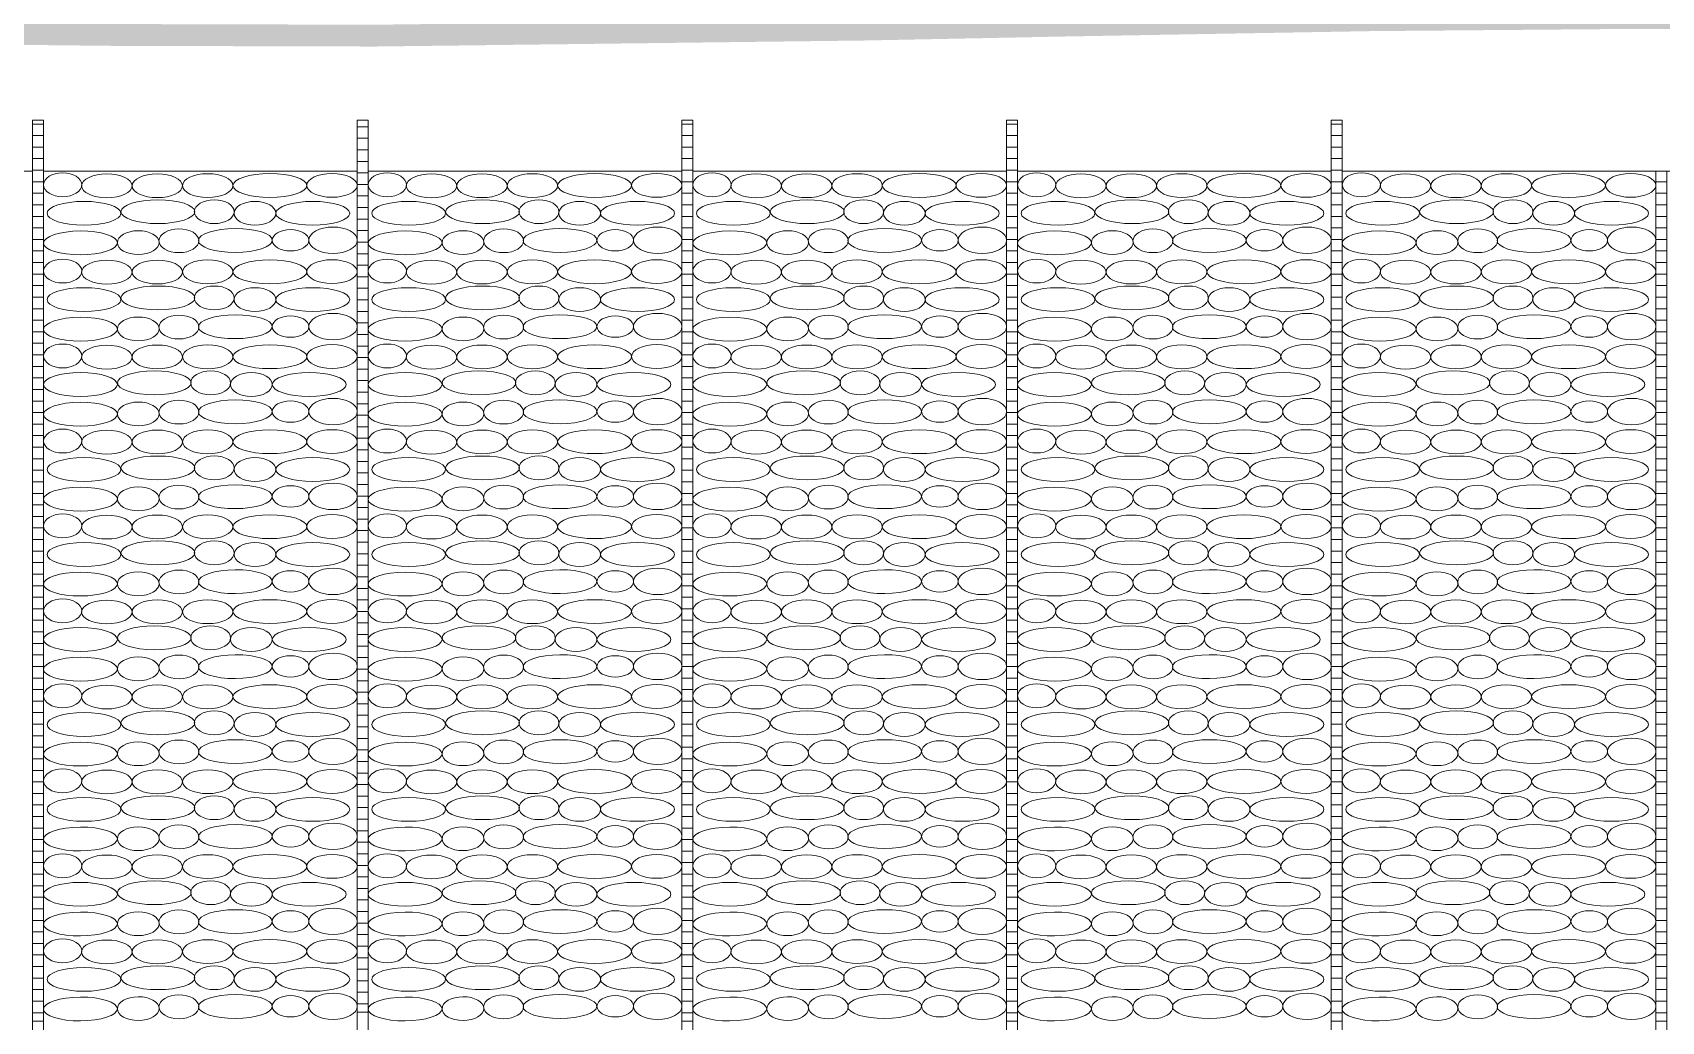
# Model space of a CAD drawing. Header units: inches. Extents: x 523 to 1492, y 69 to 539.
# Drawn here: x 626.44 to 635.4, y 280.43 to 285.88 of the extents above; entities that cross this region are included whole.
import ezdxf

# ---------------------------------------------------------------- set-up
doc = ezdxf.new("R2010")
doc.units = ezdxf.units.IN
doc.header["$MEASUREMENT"] = 0

# ---------------------------------------------------------------- blocks, each defined once
blk = doc.blocks.new('Бут.полосы')
at = {"linetype": 'ByBlock', "lineweight": 15}
h = blk.add_hatch(dxfattribs=at)
h.set_pattern_fill('ANSI31', color=22, scale=0.1, angle=315, style=0)
h.set_pattern_definition([(0, (17.8616, 0.25796), (1e-16, 0.3175), [])])
h.paths.add_polyline_path([(1973.124, -4690.534), (1972.824, -4690.534), (1972.824, -4715.076), (1973.124, -4715.076)])
h = blk.add_hatch(dxfattribs=at)
h.set_pattern_fill('ANSI31', color=22, scale=0.1, angle=315, style=0)
h.set_pattern_definition([(0, (26.79356, 0.01436), (1e-16, 0.3175), [])])
h.paths.add_polyline_path([(1982.056, -4690.534), (1981.756, -4690.534), (1981.756, -4715.319), (1982.056, -4715.319)])
h = blk.add_hatch(dxfattribs=at)
h.set_pattern_fill('ANSI31', color=22, scale=0.1, angle=315, style=0)
h.set_pattern_definition([(0, (35.7254, 0.01436), (1e-16, 0.3175), [])])
h.paths.add_polyline_path([(1990.988, -4690.534), (1990.688, -4690.534), (1990.688, -4715.319), (1990.988, -4715.319)])
h = blk.add_hatch(dxfattribs=at)
h.set_pattern_fill('ANSI31', color=22, scale=0.1, angle=315, style=0)
h.set_pattern_definition([(0, (44.6572, 0.01436), (1e-16, 0.3175), [])])
h.paths.add_polyline_path([(1999.92, -4690.534), (1999.62, -4690.534), (1999.62, -4715.319), (1999.92, -4715.319)])
h = blk.add_hatch(dxfattribs=at)
h.set_pattern_fill('ANSI31', color=22, scale=0.1, angle=315, style=0)
h.set_pattern_definition([(0, (62.52087, 0.01436), (1e-16, 0.3175), [])])
h.paths.add_polyline_path([(2017.784, -4690.534), (2017.484, -4690.534), (2017.484, -4715.319), (2017.784, -4715.319)])
h = blk.add_hatch(dxfattribs=at)
h.set_pattern_fill('ANSI31', color=22, scale=0.1, angle=315, style=0)
h.set_pattern_definition([(0, (53.58904, 0.01436), (1e-16, 0.3175), [])])
h.paths.add_polyline_path([(2008.852, -4691.934), (2008.552, -4691.934), (2008.552, -4715.319), (2008.852, -4715.319)])
at = {"color": 22, "linetype": 'ByBlock', "lineweight": 15}
for points in [[(1973.124, -4690.534), (1972.824, -4690.534), (1972.824, -4715.076), (1973.124, -4715.076)], [(1982.056, -4690.534), (1981.756, -4690.534), (1981.756, -4715.319), (1982.056, -4715.319)], [(1990.988, -4690.534), (1990.688, -4690.534), (1990.688, -4715.319), (1990.988, -4715.319)], [(1999.92, -4690.534), (1999.62, -4690.534), (1999.62, -4715.319), (1999.92, -4715.319)], [(2017.784, -4690.534), (2017.484, -4690.534), (2017.484, -4715.319), (2017.784, -4715.319)], [(2008.852, -4691.934), (2008.552, -4691.934), (2008.552, -4715.319), (2008.852, -4715.319)]]:
    blk.add_lwpolyline(points, close=True, dxfattribs=at)
at = {"color": 7, "linetype": 'ByBlock', "lineweight": 15}
for points in [[(1973.124, -4775.784), (1981.756, -4775.784), (1981.756, -4691.934), (1973.124, -4691.934)], [(1982.056, -4776.027), (1990.688, -4776.027), (1990.688, -4691.934), (1982.056, -4691.934)], [(1990.988, -4776.027), (1999.62, -4776.027), (1999.62, -4691.934), (1990.988, -4691.934)], [(1999.92, -4776.027), (2008.552, -4776.027), (2008.552, -4691.934), (1999.92, -4691.934)], [(2008.852, -4776.027), (2017.484, -4776.027), (2017.484, -4691.934), (2008.852, -4691.934)], [(2017.784, -4776.027), (2026.416, -4776.027), (2026.416, -4691.934), (2017.784, -4691.934)]]:
    blk.add_lwpolyline(points, close=True, dxfattribs=at)
at = {"color": 253, "linetype": 'ByBlock', "lineweight": 15}
for centre, major_axis, ratio in [((1973.652, -4692.309), (-0.525, 0), 0.625314), ((1974.867, -4692.34), (0.694, 0), 0.47197), ((1976.255, -4692.337), (0.694, 0), 0.47197), ((1977.643, -4692.333), (0.694, 0), 0.47197), ((1979.353, -4692.33), (1.016, 0), 0.322367), ((1981.063, -4692.326), (0.694, 0), 0.47197), ((1982.584, -4692.309), (-0.525, 0), 0.625314), ((1983.799, -4692.34), (0.694, 0), 0.47197), ((1985.187, -4692.337), (0.694, 0), 0.47197), ((1986.575, -4692.333), (0.694, 0), 0.47197), ((1988.285, -4692.33), (1.016, 0), 0.322367), ((1989.994, -4692.326), (0.694, 0), 0.47197), ((1991.516, -4692.309), (-0.525, 0), 0.625314), ((1992.731, -4692.34), (0.694, 0), 0.47197), ((1994.119, -4692.337), (0.694, 0), 0.47197), ((1995.507, -4692.333), (0.694, 0), 0.47197), ((1997.216, -4692.33), (1.016, 0), 0.322367), ((1998.926, -4692.326), (0.694, 0), 0.47197), ((2000.448, -4692.309), (-0.525, 0), 0.625314), ((2001.663, -4692.34), (0.694, 0), 0.47197), ((2003.051, -4692.337), (0.694, 0), 0.47197), ((2004.438, -4692.333), (0.694, 0), 0.47197), ((2006.148, -4692.33), (1.016, 0), 0.322367), ((2007.858, -4692.326), (0.694, 0), 0.47197), ((2018.311, -4692.309), (-0.525, 0), 0.625314), ((2019.527, -4692.34), (0.694, 0), 0.47197), ((2020.914, -4692.337), (0.694, 0), 0.47197), ((2022.302, -4692.333), (0.694, 0), 0.47197), ((2024.012, -4692.33), (1.016, 0), 0.322367), ((2025.722, -4692.326), (0.694, 0), 0.47197), ((1974.239, -4693.095), (1.016, 0), 0.322367), ((1976.271, -4693.05), (1.016, 0), 0.322367), ((1977.823, -4693.05), (0.549, 0), 0.596748), ((1980.534, -4693.095), (1.016, 0), 0.322367), ((1983.171, -4693.095), (1.016, 0), 0.322367), ((1985.203, -4693.05), (1.016, 0), 0.322367), ((1986.755, -4693.05), (0.549, 0), 0.596748), ((1989.466, -4693.095), (1.016, 0), 0.322367), ((1992.103, -4693.095), (1.016, 0), 0.322367), ((1994.135, -4693.05), (1.016, 0), 0.322367), ((1995.687, -4693.05), (0.549, 0), 0.596748), ((1998.397, -4693.095), (1.016, 0), 0.322367), ((2001.035, -4693.095), (1.016, 0), 0.322367), ((2003.067, -4693.05), (1.016, 0), 0.322367), ((2004.619, -4693.05), (0.549, 0), 0.596748), ((2007.329, -4693.095), (1.016, 0), 0.322367), ((2018.899, -4693.095), (1.016, 0), 0.322367), ((2020.931, -4693.05), (1.016, 0), 0.322367), ((2022.482, -4693.05), (0.549, 0), 0.596748), ((2025.193, -4693.095), (1.016, 0), 0.322367), ((1975.732, -4693.901), (0.575, 0.003), 0.569135), ((1979.921, -4693.836), (-0.502, 0), 0.586261), ((1981.09, -4693.836), (-0.667, 0), 0.543772), ((1984.664, -4693.901), (0.575, 0.003), 0.569135), ((1988.853, -4693.836), (-0.502, 0), 0.586261), ((1990.022, -4693.836), (-0.667, 0), 0.543772), ((1993.595, -4693.901), (0.575, 0.003), 0.569135), ((1997.784, -4693.836), (-0.502, 0), 0.586261), ((1998.953, -4693.836), (-0.667, 0), 0.543772), ((2002.527, -4693.901), (0.575, 0.003), 0.569135), ((2006.716, -4693.836), (-0.502, 0), 0.586261), ((2007.885, -4693.836), (-0.667, 0), 0.543772), ((2020.391, -4693.901), (0.575, 0.003), 0.569135), ((2024.58, -4693.836), (-0.502, 0), 0.586261), ((2025.749, -4693.836), (-0.667, 0), 0.543772), ((1973.652, -4694.683), (-0.525, 0), 0.625314), ((1974.867, -4694.714), (0.694, 0), 0.47197), ((1976.255, -4694.71), (0.694, 0), 0.47197), ((1977.643, -4694.706), (0.694, 0), 0.47197), ((1979.353, -4694.703), (1.016, 0), 0.322367), ((1981.063, -4694.7), (0.694, 0), 0.47197), ((1982.584, -4694.683), (-0.525, 0), 0.625314), ((1983.799, -4694.714), (0.694, 0), 0.47197), ((1985.187, -4694.71), (0.694, 0), 0.47197), ((1986.575, -4694.706), (0.694, 0), 0.47197), ((1988.285, -4694.703), (1.016, 0), 0.322367), ((1989.994, -4694.7), (0.694, 0), 0.47197), ((1991.516, -4694.683), (-0.525, 0), 0.625314), ((1992.731, -4694.714), (0.694, 0), 0.47197), ((1994.119, -4694.71), (0.694, 0), 0.47197), ((1995.507, -4694.706), (0.694, 0), 0.47197), ((1997.216, -4694.703), (1.016, 0), 0.322367), ((1998.926, -4694.7), (0.694, 0), 0.47197), ((2000.448, -4694.683), (-0.525, 0), 0.625314), ((2001.663, -4694.714), (0.694, 0), 0.47197), ((2003.051, -4694.71), (0.694, 0), 0.47197), ((2004.438, -4694.706), (0.694, 0), 0.47197), ((2006.148, -4694.703), (1.016, 0), 0.322367), ((2007.858, -4694.7), (0.694, 0), 0.47197), ((2018.311, -4694.683), (-0.525, 0), 0.625314), ((2019.527, -4694.714), (0.694, 0), 0.47197), ((2020.914, -4694.71), (0.694, 0), 0.47197), ((2022.302, -4694.706), (0.694, 0), 0.47197), ((2024.012, -4694.703), (1.016, 0), 0.322367), ((2025.722, -4694.7), (0.694, 0), 0.47197), ((1974.239, -4695.469), (1.016, 0), 0.322367), ((1976.271, -4695.423), (1.016, 0), 0.322367), ((1977.823, -4695.423), (0.549, 0), 0.596748), ((1980.534, -4695.469), (1.016, 0), 0.322367), ((1983.171, -4695.469), (1.016, 0), 0.322367), ((1985.203, -4695.423), (1.016, 0), 0.322367), ((1986.755, -4695.423), (0.549, 0), 0.596748), ((1989.466, -4695.469), (1.016, 0), 0.322367), ((1992.103, -4695.469), (1.016, 0), 0.322367), ((1994.135, -4695.423), (1.016, 0), 0.322367), ((1995.687, -4695.423), (0.549, 0), 0.596748), ((1998.397, -4695.469), (1.016, 0), 0.322367), ((2001.035, -4695.469), (1.016, 0), 0.322367), ((2003.067, -4695.423), (1.016, 0), 0.322367), ((2004.619, -4695.423), (0.549, 0), 0.596748), ((2007.329, -4695.469), (1.016, 0), 0.322367), ((2018.899, -4695.469), (1.016, 0), 0.322367), ((2020.931, -4695.423), (1.016, 0), 0.322367), ((2022.482, -4695.423), (0.549, 0), 0.596748), ((2025.193, -4695.469), (1.016, 0), 0.322367), ((1975.732, -4696.275), (0.575, 0.003), 0.569135), ((1979.921, -4696.21), (-0.502, 0), 0.586261), ((1981.09, -4696.21), (-0.667, 0), 0.543772), ((1984.664, -4696.275), (0.575, 0.003), 0.569135), ((1988.853, -4696.21), (-0.502, 0), 0.586261), ((1990.022, -4696.21), (-0.667, 0), 0.543772), ((1993.595, -4696.275), (0.575, 0.003), 0.569135), ((1997.784, -4696.21), (-0.502, 0), 0.586261), ((1998.953, -4696.21), (-0.667, 0), 0.543772), ((2002.527, -4696.275), (0.575, 0.003), 0.569135), ((2006.716, -4696.21), (-0.502, 0), 0.586261), ((2007.885, -4696.21), (-0.667, 0), 0.543772), ((2020.391, -4696.275), (0.575, 0.003), 0.569135), ((2024.58, -4696.21), (-0.502, 0), 0.586261), ((2025.749, -4696.21), (-0.667, 0), 0.543772), ((1973.652, -4697.02), (-0.525, 0), 0.625314), ((1974.867, -4697.051), (0.694, 0), 0.47197), ((1976.255, -4697.047), (0.694, 0), 0.47197), ((1977.643, -4697.043), (0.694, 0), 0.47197), ((1979.353, -4697.04), (1.016, 0), 0.322367), ((1981.063, -4697.036), (0.694, 0), 0.47197), ((1982.584, -4697.02), (-0.525, 0), 0.625314), ((1983.799, -4697.051), (0.694, 0), 0.47197), ((1985.187, -4697.047), (0.694, 0), 0.47197), ((1986.575, -4697.043), (0.694, 0), 0.47197), ((1988.285, -4697.04), (1.016, 0), 0.322367), ((1989.994, -4697.036), (0.694, 0), 0.47197), ((1991.516, -4697.02), (-0.525, 0), 0.625314), ((1992.731, -4697.051), (0.694, 0), 0.47197), ((1994.119, -4697.047), (0.694, 0), 0.47197), ((1995.507, -4697.043), (0.694, 0), 0.47197), ((1997.216, -4697.04), (1.016, 0), 0.322367), ((1998.926, -4697.036), (0.694, 0), 0.47197), ((2000.448, -4697.02), (-0.525, 0), 0.625314), ((2001.663, -4697.051), (0.694, 0), 0.47197), ((2003.051, -4697.047), (0.694, 0), 0.47197), ((2004.438, -4697.043), (0.694, 0), 0.47197), ((2006.148, -4697.04), (1.016, 0), 0.322367), ((2007.858, -4697.036), (0.694, 0), 0.47197), ((2018.311, -4697.02), (-0.525, 0), 0.625314), ((2019.527, -4697.051), (0.694, 0), 0.47197), ((2020.914, -4697.047), (0.694, 0), 0.47197), ((2022.302, -4697.043), (0.694, 0), 0.47197), ((2024.012, -4697.04), (1.016, 0), 0.322367), ((2025.722, -4697.036), (0.694, 0), 0.47197), ((1974.141, -4697.805), (1.016, 0), 0.322367), ((1976.173, -4697.76), (1.016, 0), 0.322367), ((1977.724, -4697.76), (0.549, 0), 0.596748), ((1980.435, -4697.805), (1.016, 0), 0.322367), ((1983.072, -4697.805), (1.016, 0), 0.322367), ((1985.104, -4697.76), (1.016, 0), 0.322367), ((1986.656, -4697.76), (0.549, 0), 0.596748), ((1989.367, -4697.805), (1.016, 0), 0.322367), ((1992.004, -4697.805), (1.016, 0), 0.322367), ((1994.036, -4697.76), (1.016, 0), 0.322367), ((1995.588, -4697.76), (0.549, 0), 0.596748), ((1998.299, -4697.805), (1.016, 0), 0.322367), ((2000.936, -4697.805), (1.016, 0), 0.322367), ((2002.968, -4697.76), (1.016, 0), 0.322367), ((2004.52, -4697.76), (0.549, 0), 0.596748), ((2007.23, -4697.805), (1.016, 0), 0.322367), ((2018.8, -4697.805), (1.016, 0), 0.322367), ((2020.832, -4697.76), (1.016, 0), 0.322367), ((2022.384, -4697.76), (0.549, 0), 0.596748), ((2025.094, -4697.805), (1.016, 0), 0.322367), ((1975.732, -4698.614), (0.575, 0.003), 0.569135), ((1979.921, -4698.549), (-0.502, 0), 0.586261), ((1981.09, -4698.549), (-0.667, 0), 0.543772), ((1984.664, -4698.614), (0.575, 0.003), 0.569135), ((1988.853, -4698.549), (-0.502, 0), 0.586261), ((1990.022, -4698.549), (-0.667, 0), 0.543772), ((1993.595, -4698.614), (0.575, 0.003), 0.569135), ((1997.784, -4698.549), (-0.502, 0), 0.586261), ((1998.953, -4698.549), (-0.667, 0), 0.543772), ((2002.527, -4698.614), (0.575, 0.003), 0.569135), ((2006.716, -4698.549), (-0.502, 0), 0.586261), ((2007.885, -4698.549), (-0.667, 0), 0.543772), ((2020.391, -4698.614), (0.575, 0.003), 0.569135), ((2024.58, -4698.549), (-0.502, 0), 0.586261), ((2025.749, -4698.549), (-0.667, 0), 0.543772), ((1973.652, -4699.359), (-0.525, 0), 0.625314), ((1974.867, -4699.39), (0.694, 0), 0.47197), ((1976.255, -4699.386), (0.694, 0), 0.47197), ((1977.643, -4699.382), (0.694, 0), 0.47197), ((1979.353, -4699.379), (1.016, 0), 0.322367), ((1981.063, -4699.376), (0.694, 0), 0.47197), ((1982.584, -4699.359), (-0.525, 0), 0.625314), ((1983.799, -4699.39), (0.694, 0), 0.47197), ((1985.187, -4699.386), (0.694, 0), 0.47197), ((1986.575, -4699.382), (0.694, 0), 0.47197), ((1988.285, -4699.379), (1.016, 0), 0.322367), ((1989.994, -4699.376), (0.694, 0), 0.47197), ((1991.516, -4699.359), (-0.525, 0), 0.625314), ((1992.731, -4699.39), (0.694, 0), 0.47197), ((1994.119, -4699.386), (0.694, 0), 0.47197), ((1995.507, -4699.382), (0.694, 0), 0.47197), ((1997.216, -4699.379), (1.016, 0), 0.322367), ((1998.926, -4699.376), (0.694, 0), 0.47197), ((2000.448, -4699.359), (-0.525, 0), 0.625314), ((2001.663, -4699.39), (0.694, 0), 0.47197), ((2003.051, -4699.386), (0.694, 0), 0.47197), ((2004.438, -4699.382), (0.694, 0), 0.47197), ((2006.148, -4699.379), (1.016, 0), 0.322367), ((2007.858, -4699.376), (0.694, 0), 0.47197), ((2018.311, -4699.359), (-0.525, 0), 0.625314), ((2019.527, -4699.39), (0.694, 0), 0.47197), ((2020.914, -4699.386), (0.694, 0), 0.47197), ((2022.302, -4699.382), (0.694, 0), 0.47197), ((2024.012, -4699.379), (1.016, 0), 0.322367), ((2025.722, -4699.376), (0.694, 0), 0.47197), ((1974.239, -4700.144), (1.016, 0), 0.322367), ((1976.271, -4700.099), (1.016, 0), 0.322367), ((1977.823, -4700.099), (0.549, 0), 0.596748), ((1980.534, -4700.144), (1.016, 0), 0.322367), ((1983.171, -4700.144), (1.016, 0), 0.322367), ((1985.203, -4700.099), (1.016, 0), 0.322367), ((1986.755, -4700.099), (0.549, 0), 0.596748), ((1989.466, -4700.144), (1.016, 0), 0.322367), ((1992.103, -4700.144), (1.016, 0), 0.322367), ((1994.135, -4700.099), (1.016, 0), 0.322367), ((1995.687, -4700.099), (0.549, 0), 0.596748), ((1998.397, -4700.144), (1.016, 0), 0.322367), ((2001.035, -4700.144), (1.016, 0), 0.322367), ((2003.067, -4700.099), (1.016, 0), 0.322367), ((2004.619, -4700.099), (0.549, 0), 0.596748), ((2007.329, -4700.144), (1.016, 0), 0.322367), ((2018.899, -4700.144), (1.016, 0), 0.322367), ((2020.931, -4700.099), (1.016, 0), 0.322367), ((2022.482, -4700.099), (0.549, 0), 0.596748), ((2025.193, -4700.144), (1.016, 0), 0.322367), ((1981.09, -4700.885), (-0.667, 0), 0.543772), ((1990.022, -4700.885), (-0.667, 0), 0.543772), ((1998.953, -4700.885), (-0.667, 0), 0.543772), ((2007.885, -4700.885), (-0.667, 0), 0.543772), ((2025.749, -4700.885), (-0.667, 0), 0.543772), ((1975.732, -4700.951), (0.575, 0.003), 0.569135), ((1979.921, -4700.885), (-0.502, 0), 0.586261), ((1984.664, -4700.951), (0.575, 0.003), 0.569135), ((1988.853, -4700.885), (-0.502, 0), 0.586261), ((1993.595, -4700.951), (0.575, 0.003), 0.569135), ((1997.784, -4700.885), (-0.502, 0), 0.586261), ((2002.527, -4700.951), (0.575, 0.003), 0.569135), ((2006.716, -4700.885), (-0.502, 0), 0.586261), ((2020.391, -4700.951), (0.575, 0.003), 0.569135), ((2024.58, -4700.885), (-0.502, 0), 0.586261), ((1973.652, -4701.695), (-0.525, 0), 0.625314), ((1974.867, -4701.726), (0.694, 0), 0.47197), ((1976.255, -4701.723), (0.694, 0), 0.47197), ((1977.643, -4701.719), (0.694, 0), 0.47197), ((1979.353, -4701.716), (1.016, 0), 0.322367), ((1981.063, -4701.712), (0.694, 0), 0.47197), ((1982.584, -4701.695), (-0.525, 0), 0.625314), ((1983.799, -4701.726), (0.694, 0), 0.47197), ((1985.187, -4701.723), (0.694, 0), 0.47197), ((1986.575, -4701.719), (0.694, 0), 0.47197), ((1988.285, -4701.716), (1.016, 0), 0.322367), ((1989.994, -4701.712), (0.694, 0), 0.47197), ((1991.516, -4701.695), (-0.525, 0), 0.625314), ((1992.731, -4701.726), (0.694, 0), 0.47197), ((1994.119, -4701.723), (0.694, 0), 0.47197), ((1995.507, -4701.719), (0.694, 0), 0.47197), ((1997.216, -4701.716), (1.016, 0), 0.322367), ((1998.926, -4701.712), (0.694, 0), 0.47197), ((2000.448, -4701.695), (-0.525, 0), 0.625314), ((2001.663, -4701.726), (0.694, 0), 0.47197), ((2003.051, -4701.723), (0.694, 0), 0.47197), ((2004.438, -4701.719), (0.694, 0), 0.47197), ((2006.148, -4701.716), (1.016, 0), 0.322367), ((2007.858, -4701.712), (0.694, 0), 0.47197), ((2018.311, -4701.695), (-0.525, 0), 0.625314), ((2019.527, -4701.726), (0.694, 0), 0.47197), ((2020.914, -4701.723), (0.694, 0), 0.47197), ((2022.302, -4701.719), (0.694, 0), 0.47197), ((2024.012, -4701.716), (1.016, 0), 0.322367), ((2025.722, -4701.712), (0.694, 0), 0.47197), ((1974.239, -4702.481), (1.016, 0), 0.322367), ((1976.271, -4702.436), (1.016, 0), 0.322367), ((1977.823, -4702.436), (0.549, 0), 0.596748), ((1980.534, -4702.481), (1.016, 0), 0.322367), ((1983.171, -4702.481), (1.016, 0), 0.322367), ((1985.203, -4702.436), (1.016, 0), 0.322367), ((1986.755, -4702.436), (0.549, 0), 0.596748), ((1989.466, -4702.481), (1.016, 0), 0.322367), ((1992.103, -4702.481), (1.016, 0), 0.322367), ((1994.135, -4702.436), (1.016, 0), 0.322367), ((1995.687, -4702.436), (0.549, 0), 0.596748), ((1998.397, -4702.481), (1.016, 0), 0.322367), ((2001.035, -4702.481), (1.016, 0), 0.322367), ((2003.067, -4702.436), (1.016, 0), 0.322367), ((2004.619, -4702.436), (0.549, 0), 0.596748), ((2007.329, -4702.481), (1.016, 0), 0.322367), ((2018.899, -4702.481), (1.016, 0), 0.322367), ((2020.931, -4702.436), (1.016, 0), 0.322367), ((2022.482, -4702.436), (0.549, 0), 0.596748), ((2025.193, -4702.481), (1.016, 0), 0.322367), ((1975.732, -4703.287), (0.575, 0.003), 0.569135), ((1979.921, -4703.222), (-0.502, 0), 0.586261), ((1981.09, -4703.222), (-0.667, 0), 0.543772), ((1984.664, -4703.287), (0.575, 0.003), 0.569135), ((1988.853, -4703.222), (-0.502, 0), 0.586261), ((1990.022, -4703.222), (-0.667, 0), 0.543772), ((1993.595, -4703.287), (0.575, 0.003), 0.569135), ((1997.784, -4703.222), (-0.502, 0), 0.586261), ((1998.953, -4703.222), (-0.667, 0), 0.543772), ((2002.527, -4703.287), (0.575, 0.003), 0.569135), ((2006.716, -4703.222), (-0.502, 0), 0.586261), ((2007.885, -4703.222), (-0.667, 0), 0.543772), ((2020.391, -4703.287), (0.575, 0.003), 0.569135), ((2024.58, -4703.222), (-0.502, 0), 0.586261), ((2025.749, -4703.222), (-0.667, 0), 0.543772), ((1973.652, -4704.032), (-0.525, 0), 0.625314), ((1974.867, -4704.063), (0.694, 0), 0.47197), ((1976.255, -4704.059), (0.694, 0), 0.47197), ((1977.643, -4704.056), (0.694, 0), 0.47197), ((1979.353, -4704.052), (1.016, 0), 0.322367), ((1981.063, -4704.049), (0.694, 0), 0.47197), ((1982.584, -4704.032), (-0.525, 0), 0.625314), ((1983.799, -4704.063), (0.694, 0), 0.47197), ((1985.187, -4704.059), (0.694, 0), 0.47197), ((1986.575, -4704.056), (0.694, 0), 0.47197), ((1988.285, -4704.052), (1.016, 0), 0.322367), ((1989.994, -4704.049), (0.694, 0), 0.47197), ((1991.516, -4704.032), (-0.525, 0), 0.625314), ((1992.731, -4704.063), (0.694, 0), 0.47197), ((1994.119, -4704.059), (0.694, 0), 0.47197), ((1995.507, -4704.056), (0.694, 0), 0.47197), ((1997.216, -4704.052), (1.016, 0), 0.322367), ((1998.926, -4704.049), (0.694, 0), 0.47197), ((2000.448, -4704.032), (-0.525, 0), 0.625314), ((2001.663, -4704.063), (0.694, 0), 0.47197), ((2003.051, -4704.059), (0.694, 0), 0.47197), ((2004.438, -4704.056), (0.694, 0), 0.47197), ((2006.148, -4704.052), (1.016, 0), 0.322367), ((2007.858, -4704.049), (0.694, 0), 0.47197), ((2018.311, -4704.032), (-0.525, 0), 0.625314), ((2019.527, -4704.063), (0.694, 0), 0.47197), ((2020.914, -4704.059), (0.694, 0), 0.47197), ((2022.302, -4704.056), (0.694, 0), 0.47197), ((2024.012, -4704.052), (1.016, 0), 0.322367), ((2025.722, -4704.049), (0.694, 0), 0.47197), ((1974.141, -4704.818), (1.016, 0), 0.322367), ((1976.173, -4704.772), (1.016, 0), 0.322367), ((1977.724, -4704.772), (0.549, 0), 0.596748), ((1980.435, -4704.818), (1.016, 0), 0.322367), ((1983.072, -4704.818), (1.016, 0), 0.322367), ((1985.104, -4704.772), (1.016, 0), 0.322367), ((1986.656, -4704.772), (0.549, 0), 0.596748), ((1989.367, -4704.818), (1.016, 0), 0.322367), ((1992.004, -4704.818), (1.016, 0), 0.322367), ((1994.036, -4704.772), (1.016, 0), 0.322367), ((1995.588, -4704.772), (0.549, 0), 0.596748), ((1998.299, -4704.818), (1.016, 0), 0.322367), ((2000.936, -4704.818), (1.016, 0), 0.322367), ((2002.968, -4704.772), (1.016, 0), 0.322367), ((2004.52, -4704.772), (0.549, 0), 0.596748), ((2007.23, -4704.818), (1.016, 0), 0.322367), ((2018.8, -4704.818), (1.016, 0), 0.322367), ((2020.832, -4704.772), (1.016, 0), 0.322367), ((2022.384, -4704.772), (0.549, 0), 0.596748), ((2025.094, -4704.818), (1.016, 0), 0.322367), ((1975.732, -4705.626), (0.575, 0.003), 0.569135), ((1979.921, -4705.561), (-0.502, 0), 0.586261), ((1981.09, -4705.561), (-0.667, 0), 0.543772), ((1984.664, -4705.626), (0.575, 0.003), 0.569135), ((1988.853, -4705.561), (-0.502, 0), 0.586261), ((1990.022, -4705.561), (-0.667, 0), 0.543772), ((1993.595, -4705.626), (0.575, 0.003), 0.569135), ((1997.784, -4705.561), (-0.502, 0), 0.586261), ((1998.953, -4705.561), (-0.667, 0), 0.543772), ((2002.527, -4705.626), (0.575, 0.003), 0.569135), ((2006.716, -4705.561), (-0.502, 0), 0.586261), ((2007.885, -4705.561), (-0.667, 0), 0.543772), ((2020.391, -4705.626), (0.575, 0.003), 0.569135), ((2024.58, -4705.561), (-0.502, 0), 0.586261), ((2025.749, -4705.561), (-0.667, 0), 0.543772), ((1973.652, -4706.371), (-0.525, 0), 0.625314), ((1974.867, -4706.402), (0.694, 0), 0.47197), ((1976.255, -4706.398), (0.694, 0), 0.47197), ((1977.643, -4706.395), (0.694, 0), 0.47197), ((1979.353, -4706.392), (1.016, 0), 0.322367), ((1981.063, -4706.388), (0.694, 0), 0.47197), ((1982.584, -4706.371), (-0.525, 0), 0.625314), ((1983.799, -4706.402), (0.694, 0), 0.47197), ((1985.187, -4706.398), (0.694, 0), 0.47197), ((1986.575, -4706.395), (0.694, 0), 0.47197), ((1988.285, -4706.392), (1.016, 0), 0.322367), ((1989.994, -4706.388), (0.694, 0), 0.47197), ((1991.516, -4706.371), (-0.525, 0), 0.625314), ((1992.731, -4706.402), (0.694, 0), 0.47197), ((1994.119, -4706.398), (0.694, 0), 0.47197), ((1995.507, -4706.395), (0.694, 0), 0.47197), ((1997.216, -4706.392), (1.016, 0), 0.322367), ((1998.926, -4706.388), (0.694, 0), 0.47197), ((2000.448, -4706.371), (-0.525, 0), 0.625314), ((2001.663, -4706.402), (0.694, 0), 0.47197), ((2003.051, -4706.398), (0.694, 0), 0.47197), ((2004.438, -4706.395), (0.694, 0), 0.47197), ((2006.148, -4706.392), (1.016, 0), 0.322367), ((2007.858, -4706.388), (0.694, 0), 0.47197), ((2018.311, -4706.371), (-0.525, 0), 0.625314), ((2019.527, -4706.402), (0.694, 0), 0.47197), ((2020.914, -4706.398), (0.694, 0), 0.47197), ((2022.302, -4706.395), (0.694, 0), 0.47197), ((2024.012, -4706.392), (1.016, 0), 0.322367), ((2025.722, -4706.388), (0.694, 0), 0.47197), ((1976.271, -4707.112), (1.016, 0), 0.322367), ((1977.823, -4707.112), (0.549, 0), 0.596748), ((1985.203, -4707.112), (1.016, 0), 0.322367), ((1986.755, -4707.112), (0.549, 0), 0.596748), ((1994.135, -4707.112), (1.016, 0), 0.322367), ((1995.687, -4707.112), (0.549, 0), 0.596748), ((2003.067, -4707.112), (1.016, 0), 0.322367), ((2004.619, -4707.112), (0.549, 0), 0.596748), ((2020.931, -4707.112), (1.016, 0), 0.322367), ((2022.482, -4707.112), (0.549, 0), 0.596748), ((1974.239, -4707.157), (1.016, 0), 0.322367), ((1980.534, -4707.157), (1.016, 0), 0.322367), ((1983.171, -4707.157), (1.016, 0), 0.322367), ((1989.466, -4707.157), (1.016, 0), 0.322367), ((1992.103, -4707.157), (1.016, 0), 0.322367), ((1998.397, -4707.157), (1.016, 0), 0.322367), ((2001.035, -4707.157), (1.016, 0), 0.322367), ((2007.329, -4707.157), (1.016, 0), 0.322367), ((2018.899, -4707.157), (1.016, 0), 0.322367), ((2025.193, -4707.157), (1.016, 0), 0.322367), ((1975.732, -4707.963), (0.575, 0.003), 0.569135), ((1979.921, -4707.898), (-0.502, 0), 0.586261), ((1981.09, -4707.898), (-0.667, 0), 0.543772), ((1984.664, -4707.963), (0.575, 0.003), 0.569135), ((1988.853, -4707.898), (-0.502, 0), 0.586261), ((1990.022, -4707.898), (-0.667, 0), 0.543772), ((1993.595, -4707.963), (0.575, 0.003), 0.569135), ((1997.784, -4707.898), (-0.502, 0), 0.586261), ((1998.953, -4707.898), (-0.667, 0), 0.543772), ((2002.527, -4707.963), (0.575, 0.003), 0.569135), ((2006.716, -4707.898), (-0.502, 0), 0.586261), ((2007.885, -4707.898), (-0.667, 0), 0.543772), ((2020.391, -4707.963), (0.575, 0.003), 0.569135), ((2024.58, -4707.898), (-0.502, 0), 0.586261), ((2025.749, -4707.898), (-0.667, 0), 0.543772), ((1973.652, -4708.708), (-0.525, 0), 0.625314), ((1974.867, -4708.739), (0.694, 0), 0.47197), ((1976.255, -4708.735), (0.694, 0), 0.47197), ((1977.643, -4708.731), (0.694, 0), 0.47197), ((1979.353, -4708.728), (1.016, 0), 0.322367), ((1981.063, -4708.725), (0.694, 0), 0.47197), ((1982.584, -4708.708), (-0.525, 0), 0.625314), ((1983.799, -4708.739), (0.694, 0), 0.47197), ((1985.187, -4708.735), (0.694, 0), 0.47197), ((1986.575, -4708.731), (0.694, 0), 0.47197), ((1988.285, -4708.728), (1.016, 0), 0.322367), ((1989.994, -4708.725), (0.694, 0), 0.47197), ((1991.516, -4708.708), (-0.525, 0), 0.625314), ((1992.731, -4708.739), (0.694, 0), 0.47197), ((1994.119, -4708.735), (0.694, 0), 0.47197), ((1995.507, -4708.731), (0.694, 0), 0.47197), ((1997.216, -4708.728), (1.016, 0), 0.322367), ((1998.926, -4708.725), (0.694, 0), 0.47197), ((2000.448, -4708.708), (-0.525, 0), 0.625314), ((2001.663, -4708.739), (0.694, 0), 0.47197), ((2003.051, -4708.735), (0.694, 0), 0.47197), ((2004.438, -4708.731), (0.694, 0), 0.47197), ((2006.148, -4708.728), (1.016, 0), 0.322367), ((2007.858, -4708.725), (0.694, 0), 0.47197), ((2018.311, -4708.708), (-0.525, 0), 0.625314), ((2019.527, -4708.739), (0.694, 0), 0.47197), ((2020.914, -4708.735), (0.694, 0), 0.47197), ((2022.302, -4708.731), (0.694, 0), 0.47197), ((2024.012, -4708.728), (1.016, 0), 0.322367), ((2025.722, -4708.725), (0.694, 0), 0.47197), ((1974.239, -4709.493), (1.016, 0), 0.322367), ((1976.271, -4709.448), (1.016, 0), 0.322367), ((1977.823, -4709.448), (0.549, 0), 0.596748), ((1980.534, -4709.493), (1.016, 0), 0.322367), ((1983.171, -4709.493), (1.016, 0), 0.322367), ((1985.203, -4709.448), (1.016, 0), 0.322367), ((1986.755, -4709.448), (0.549, 0), 0.596748), ((1989.466, -4709.493), (1.016, 0), 0.322367), ((1992.103, -4709.493), (1.016, 0), 0.322367), ((1994.135, -4709.448), (1.016, 0), 0.322367), ((1995.687, -4709.448), (0.549, 0), 0.596748), ((1998.397, -4709.493), (1.016, 0), 0.322367), ((2001.035, -4709.493), (1.016, 0), 0.322367), ((2003.067, -4709.448), (1.016, 0), 0.322367), ((2004.619, -4709.448), (0.549, 0), 0.596748), ((2007.329, -4709.493), (1.016, 0), 0.322367), ((2018.899, -4709.493), (1.016, 0), 0.322367), ((2020.931, -4709.448), (1.016, 0), 0.322367), ((2022.482, -4709.448), (0.549, 0), 0.596748), ((2025.193, -4709.493), (1.016, 0), 0.322367), ((1979.921, -4710.235), (-0.502, 0), 0.586261), ((1981.09, -4710.235), (-0.667, 0), 0.543772), ((1988.853, -4710.235), (-0.502, 0), 0.586261), ((1990.022, -4710.235), (-0.667, 0), 0.543772), ((1997.784, -4710.235), (-0.502, 0), 0.586261), ((1998.953, -4710.235), (-0.667, 0), 0.543772), ((2006.716, -4710.235), (-0.502, 0), 0.586261), ((2007.885, -4710.235), (-0.667, 0), 0.543772), ((2024.58, -4710.235), (-0.502, 0), 0.586261), ((2025.749, -4710.235), (-0.667, 0), 0.543772), ((1975.732, -4710.3), (0.575, 0.003), 0.569135), ((1984.664, -4710.3), (0.575, 0.003), 0.569135), ((1993.595, -4710.3), (0.575, 0.003), 0.569135), ((2002.527, -4710.3), (0.575, 0.003), 0.569135), ((2020.391, -4710.3), (0.575, 0.003), 0.569135), ((1973.652, -4711.044), (-0.525, 0), 0.625314), ((1974.867, -4711.076), (0.694, 0), 0.47197), ((1976.255, -4711.072), (0.694, 0), 0.47197), ((1977.643, -4711.068), (0.694, 0), 0.47197), ((1979.353, -4711.065), (1.016, 0), 0.322367), ((1981.063, -4711.061), (0.694, 0), 0.47197), ((1982.584, -4711.044), (-0.525, 0), 0.625314), ((1983.799, -4711.076), (0.694, 0), 0.47197), ((1985.187, -4711.072), (0.694, 0), 0.47197), ((1986.575, -4711.068), (0.694, 0), 0.47197), ((1988.285, -4711.065), (1.016, 0), 0.322367), ((1989.994, -4711.061), (0.694, 0), 0.47197), ((1991.516, -4711.044), (-0.525, 0), 0.625314), ((1992.731, -4711.076), (0.694, 0), 0.47197), ((1994.119, -4711.072), (0.694, 0), 0.47197), ((1995.507, -4711.068), (0.694, 0), 0.47197), ((1997.216, -4711.065), (1.016, 0), 0.322367), ((1998.926, -4711.061), (0.694, 0), 0.47197), ((2000.448, -4711.044), (-0.525, 0), 0.625314), ((2001.663, -4711.076), (0.694, 0), 0.47197), ((2003.051, -4711.072), (0.694, 0), 0.47197), ((2004.438, -4711.068), (0.694, 0), 0.47197), ((2006.148, -4711.065), (1.016, 0), 0.322367), ((2007.858, -4711.061), (0.694, 0), 0.47197), ((2018.311, -4711.044), (-0.525, 0), 0.625314), ((2019.527, -4711.076), (0.694, 0), 0.47197), ((2020.914, -4711.072), (0.694, 0), 0.47197), ((2022.302, -4711.068), (0.694, 0), 0.47197), ((2024.012, -4711.065), (1.016, 0), 0.322367), ((2025.722, -4711.061), (0.694, 0), 0.47197), ((1974.141, -4711.83), (1.016, 0), 0.322367), ((1976.173, -4711.785), (1.016, 0), 0.322367), ((1977.724, -4711.785), (0.549, 0), 0.596748), ((1980.435, -4711.83), (1.016, 0), 0.322367), ((1983.072, -4711.83), (1.016, 0), 0.322367), ((1985.104, -4711.785), (1.016, 0), 0.322367), ((1986.656, -4711.785), (0.549, 0), 0.596748), ((1989.367, -4711.83), (1.016, 0), 0.322367), ((1992.004, -4711.83), (1.016, 0), 0.322367), ((1994.036, -4711.785), (1.016, 0), 0.322367), ((1995.588, -4711.785), (0.549, 0), 0.596748), ((1998.299, -4711.83), (1.016, 0), 0.322367), ((2000.936, -4711.83), (1.016, 0), 0.322367), ((2002.968, -4711.785), (1.016, 0), 0.322367), ((2004.52, -4711.785), (0.549, 0), 0.596748), ((2007.23, -4711.83), (1.016, 0), 0.322367), ((2018.8, -4711.83), (1.016, 0), 0.322367), ((2020.832, -4711.785), (1.016, 0), 0.322367), ((2022.384, -4711.785), (0.549, 0), 0.596748), ((2025.094, -4711.83), (1.016, 0), 0.322367), ((1975.732, -4712.639), (0.575, 0.003), 0.569135), ((1979.921, -4712.574), (-0.502, 0), 0.586261), ((1981.09, -4712.574), (-0.667, 0), 0.543772), ((1984.664, -4712.639), (0.575, 0.003), 0.569135), ((1988.853, -4712.574), (-0.502, 0), 0.586261), ((1990.022, -4712.574), (-0.667, 0), 0.543772), ((1993.595, -4712.639), (0.575, 0.003), 0.569135), ((1997.784, -4712.574), (-0.502, 0), 0.586261), ((1998.953, -4712.574), (-0.667, 0), 0.543772), ((2002.527, -4712.639), (0.575, 0.003), 0.569135), ((2006.716, -4712.574), (-0.502, 0), 0.586261), ((2007.885, -4712.574), (-0.667, 0), 0.543772), ((2020.391, -4712.639), (0.575, 0.003), 0.569135), ((2024.58, -4712.574), (-0.502, 0), 0.586261), ((2025.749, -4712.574), (-0.667, 0), 0.543772), ((1973.652, -4713.384), (-0.525, 0), 0.625314), ((1976.255, -4713.411), (0.694, 0), 0.47197), ((1977.643, -4713.407), (0.694, 0), 0.47197), ((1979.353, -4713.404), (1.016, 0), 0.322367), ((1981.063, -4713.4), (0.694, 0), 0.47197), ((1982.584, -4713.384), (-0.525, 0), 0.625314), ((1985.187, -4713.411), (0.694, 0), 0.47197), ((1986.575, -4713.407), (0.694, 0), 0.47197), ((1988.285, -4713.404), (1.016, 0), 0.322367), ((1989.994, -4713.4), (0.694, 0), 0.47197), ((1991.516, -4713.384), (-0.525, 0), 0.625314), ((1994.119, -4713.411), (0.694, 0), 0.47197), ((1995.507, -4713.407), (0.694, 0), 0.47197), ((1997.216, -4713.404), (1.016, 0), 0.322367), ((1998.926, -4713.4), (0.694, 0), 0.47197), ((2000.448, -4713.384), (-0.525, 0), 0.625314), ((2003.051, -4713.411), (0.694, 0), 0.47197), ((2004.438, -4713.407), (0.694, 0), 0.47197), ((2006.148, -4713.404), (1.016, 0), 0.322367), ((2007.858, -4713.4), (0.694, 0), 0.47197), ((2018.311, -4713.384), (-0.525, 0), 0.625314), ((2020.914, -4713.411), (0.694, 0), 0.47197), ((2022.302, -4713.407), (0.694, 0), 0.47197), ((2024.012, -4713.404), (1.016, 0), 0.322367), ((2025.722, -4713.4), (0.694, 0), 0.47197), ((1974.867, -4713.415), (0.694, 0), 0.47197), ((1983.799, -4713.415), (0.694, 0), 0.47197), ((1992.731, -4713.415), (0.694, 0), 0.47197), ((2001.663, -4713.415), (0.694, 0), 0.47197), ((2019.527, -4713.415), (0.694, 0), 0.47197), ((1974.239, -4714.169), (1.016, 0), 0.322367), ((1976.271, -4714.124), (1.016, 0), 0.322367), ((1977.823, -4714.124), (0.549, 0), 0.596748), ((1980.534, -4714.169), (1.016, 0), 0.322367), ((1983.171, -4714.169), (1.016, 0), 0.322367), ((1985.203, -4714.124), (1.016, 0), 0.322367), ((1986.755, -4714.124), (0.549, 0), 0.596748), ((1989.466, -4714.169), (1.016, 0), 0.322367), ((1992.103, -4714.169), (1.016, 0), 0.322367), ((1994.135, -4714.124), (1.016, 0), 0.322367), ((1995.687, -4714.124), (0.549, 0), 0.596748), ((1998.397, -4714.169), (1.016, 0), 0.322367), ((2001.035, -4714.169), (1.016, 0), 0.322367), ((2003.067, -4714.124), (1.016, 0), 0.322367), ((2004.619, -4714.124), (0.549, 0), 0.596748), ((2007.329, -4714.169), (1.016, 0), 0.322367), ((2018.899, -4714.169), (1.016, 0), 0.322367), ((2020.931, -4714.124), (1.016, 0), 0.322367), ((2022.482, -4714.124), (0.549, 0), 0.596748), ((2025.193, -4714.169), (1.016, 0), 0.322367), ((1975.732, -4714.975), (0.575, 0.003), 0.569135), ((1979.921, -4714.91), (-0.502, 0), 0.586261), ((1981.09, -4714.91), (-0.667, 0), 0.543772), ((1984.664, -4714.975), (0.575, 0.003), 0.569135), ((1988.853, -4714.91), (-0.502, 0), 0.586261), ((1990.022, -4714.91), (-0.667, 0), 0.543772), ((1993.595, -4714.975), (0.575, 0.003), 0.569135), ((1997.784, -4714.91), (-0.502, 0), 0.586261), ((1998.953, -4714.91), (-0.667, 0), 0.543772), ((2002.527, -4714.975), (0.575, 0.003), 0.569135), ((2006.716, -4714.91), (-0.502, 0), 0.586261), ((2007.885, -4714.91), (-0.667, 0), 0.543772), ((2020.391, -4714.975), (0.575, 0.003), 0.569135), ((2024.58, -4714.91), (-0.502, 0), 0.586261), ((2025.749, -4714.91), (-0.667, 0), 0.543772)]:
    blk.add_ellipse(centre, major_axis=major_axis, ratio=ratio, dxfattribs=at)
at = {"color": 253, "linetype": 'ByBlock', "lineweight": 15, "extrusion": (0, 0, -1)}
for centre, major_axis, ratio in [((1978.942, -4693.095), (-0.575, 0), 0.569135), ((1987.874, -4693.095), (-0.575, 0), 0.569135), ((1996.806, -4693.095), (-0.575, 0), 0.569135), ((2005.738, -4693.095), (-0.575, 0), 0.569135), ((2023.602, -4693.095), (-0.575, 0), 0.569135), ((1974.14, -4693.909), (-1.016, -0.005), 0.322367), ((1976.851, -4693.85), (-0.549, -0.003), 0.596748), ((1978.402, -4693.842), (-1.016, -0.005), 0.322367), ((1983.072, -4693.909), (-1.016, -0.005), 0.322367), ((1985.782, -4693.85), (-0.549, -0.003), 0.596748), ((1987.334, -4693.842), (-1.016, -0.005), 0.322367), ((1992.004, -4693.909), (-1.016, -0.005), 0.322367), ((1994.714, -4693.85), (-0.549, -0.003), 0.596748), ((1996.266, -4693.842), (-1.016, -0.005), 0.322367), ((2000.936, -4693.909), (-1.016, -0.005), 0.322367), ((2003.646, -4693.85), (-0.549, -0.003), 0.596748), ((2005.198, -4693.842), (-1.016, -0.005), 0.322367), ((2018.8, -4693.909), (-1.016, -0.005), 0.322367), ((2021.51, -4693.85), (-0.549, -0.003), 0.596748), ((2023.062, -4693.842), (-1.016, -0.005), 0.322367), ((1978.942, -4695.469), (-0.575, 0), 0.569135), ((1987.874, -4695.469), (-0.575, 0), 0.569135), ((1996.806, -4695.469), (-0.575, 0), 0.569135), ((2005.738, -4695.469), (-0.575, 0), 0.569135), ((2023.602, -4695.469), (-0.575, 0), 0.569135), ((1974.14, -4696.283), (-1.016, -0.005), 0.322367), ((1976.851, -4696.224), (-0.549, -0.003), 0.596748), ((1978.402, -4696.216), (-1.016, -0.005), 0.322367), ((1983.072, -4696.283), (-1.016, -0.005), 0.322367), ((1985.782, -4696.224), (-0.549, -0.003), 0.596748), ((1987.334, -4696.216), (-1.016, -0.005), 0.322367), ((1992.004, -4696.283), (-1.016, -0.005), 0.322367), ((1994.714, -4696.224), (-0.549, -0.003), 0.596748), ((1996.266, -4696.216), (-1.016, -0.005), 0.322367), ((2000.936, -4696.283), (-1.016, -0.005), 0.322367), ((2003.646, -4696.224), (-0.549, -0.003), 0.596748), ((2005.198, -4696.216), (-1.016, -0.005), 0.322367), ((2018.8, -4696.283), (-1.016, -0.005), 0.322367), ((2021.51, -4696.224), (-0.549, -0.003), 0.596748), ((2023.062, -4696.216), (-1.016, -0.005), 0.322367), ((1978.844, -4697.805), (-0.575, 0), 0.569135), ((1987.775, -4697.805), (-0.575, 0), 0.569135), ((1996.707, -4697.805), (-0.575, 0), 0.569135), ((2005.639, -4697.805), (-0.575, 0), 0.569135), ((2023.503, -4697.805), (-0.575, 0), 0.569135), ((1974.14, -4698.622), (-1.016, -0.005), 0.322367), ((1976.851, -4698.563), (-0.549, -0.003), 0.596748), ((1978.402, -4698.555), (-1.016, -0.005), 0.322367), ((1983.072, -4698.622), (-1.016, -0.005), 0.322367), ((1985.782, -4698.563), (-0.549, -0.003), 0.596748), ((1987.334, -4698.555), (-1.016, -0.005), 0.322367), ((1992.004, -4698.622), (-1.016, -0.005), 0.322367), ((1994.714, -4698.563), (-0.549, -0.003), 0.596748), ((1996.266, -4698.555), (-1.016, -0.005), 0.322367), ((2000.936, -4698.622), (-1.016, -0.005), 0.322367), ((2003.646, -4698.563), (-0.549, -0.003), 0.596748), ((2005.198, -4698.555), (-1.016, -0.005), 0.322367), ((2018.8, -4698.622), (-1.016, -0.005), 0.322367), ((2021.51, -4698.563), (-0.549, -0.003), 0.596748), ((2023.062, -4698.555), (-1.016, -0.005), 0.322367), ((1978.942, -4700.144), (-0.575, 0), 0.569135), ((1987.874, -4700.144), (-0.575, 0), 0.569135), ((1996.806, -4700.144), (-0.575, 0), 0.569135), ((2005.738, -4700.144), (-0.575, 0), 0.569135), ((2023.602, -4700.144), (-0.575, 0), 0.569135), ((1974.14, -4700.959), (-1.016, -0.005), 0.322367), ((1976.851, -4700.9), (-0.549, -0.003), 0.596748), ((1978.402, -4700.892), (-1.016, -0.005), 0.322367), ((1983.072, -4700.959), (-1.016, -0.005), 0.322367), ((1985.782, -4700.9), (-0.549, -0.003), 0.596748), ((1987.334, -4700.892), (-1.016, -0.005), 0.322367), ((1992.004, -4700.959), (-1.016, -0.005), 0.322367), ((1994.714, -4700.9), (-0.549, -0.003), 0.596748), ((1996.266, -4700.892), (-1.016, -0.005), 0.322367), ((2000.936, -4700.959), (-1.016, -0.005), 0.322367), ((2003.646, -4700.9), (-0.549, -0.003), 0.596748), ((2005.198, -4700.892), (-1.016, -0.005), 0.322367), ((2018.8, -4700.959), (-1.016, -0.005), 0.322367), ((2021.51, -4700.9), (-0.549, -0.003), 0.596748), ((2023.062, -4700.892), (-1.016, -0.005), 0.322367), ((1978.942, -4702.481), (-0.575, 0), 0.569135), ((1987.874, -4702.481), (-0.575, 0), 0.569135), ((1996.806, -4702.481), (-0.575, 0), 0.569135), ((2005.738, -4702.481), (-0.575, 0), 0.569135), ((2023.602, -4702.481), (-0.575, 0), 0.569135), ((1974.14, -4703.295), (-1.016, -0.005), 0.322367), ((1976.851, -4703.236), (-0.549, -0.003), 0.596748), ((1978.402, -4703.228), (-1.016, -0.005), 0.322367), ((1983.072, -4703.295), (-1.016, -0.005), 0.322367), ((1985.782, -4703.236), (-0.549, -0.003), 0.596748), ((1987.334, -4703.228), (-1.016, -0.005), 0.322367), ((1992.004, -4703.295), (-1.016, -0.005), 0.322367), ((1994.714, -4703.236), (-0.549, -0.003), 0.596748), ((1996.266, -4703.228), (-1.016, -0.005), 0.322367), ((2000.936, -4703.295), (-1.016, -0.005), 0.322367), ((2003.646, -4703.236), (-0.549, -0.003), 0.596748), ((2005.198, -4703.228), (-1.016, -0.005), 0.322367), ((2018.8, -4703.295), (-1.016, -0.005), 0.322367), ((2021.51, -4703.236), (-0.549, -0.003), 0.596748), ((2023.062, -4703.228), (-1.016, -0.005), 0.322367), ((1978.844, -4704.818), (-0.575, 0), 0.569135), ((1987.775, -4704.818), (-0.575, 0), 0.569135), ((1996.707, -4704.818), (-0.575, 0), 0.569135), ((2005.639, -4704.818), (-0.575, 0), 0.569135), ((2023.503, -4704.818), (-0.575, 0), 0.569135), ((1974.14, -4705.635), (-1.016, -0.005), 0.322367), ((1976.851, -4705.575), (-0.549, -0.003), 0.596748), ((1978.402, -4705.567), (-1.016, -0.005), 0.322367), ((1983.072, -4705.635), (-1.016, -0.005), 0.322367), ((1985.782, -4705.575), (-0.549, -0.003), 0.596748), ((1987.334, -4705.567), (-1.016, -0.005), 0.322367), ((1992.004, -4705.635), (-1.016, -0.005), 0.322367), ((1994.714, -4705.575), (-0.549, -0.003), 0.596748), ((1996.266, -4705.567), (-1.016, -0.005), 0.322367), ((2000.936, -4705.635), (-1.016, -0.005), 0.322367), ((2003.646, -4705.575), (-0.549, -0.003), 0.596748), ((2005.198, -4705.567), (-1.016, -0.005), 0.322367), ((2018.8, -4705.635), (-1.016, -0.005), 0.322367), ((2021.51, -4705.575), (-0.549, -0.003), 0.596748), ((2023.062, -4705.567), (-1.016, -0.005), 0.322367), ((1978.942, -4707.157), (-0.575, 0), 0.569135), ((1987.874, -4707.157), (-0.575, 0), 0.569135), ((1996.806, -4707.157), (-0.575, 0), 0.569135), ((2005.738, -4707.157), (-0.575, 0), 0.569135), ((2023.602, -4707.157), (-0.575, 0), 0.569135), ((1974.14, -4707.971), (-1.016, -0.005), 0.322367), ((1976.851, -4707.912), (-0.549, -0.003), 0.596748), ((1978.402, -4707.904), (-1.016, -0.005), 0.322367), ((1983.072, -4707.971), (-1.016, -0.005), 0.322367), ((1985.782, -4707.912), (-0.549, -0.003), 0.596748), ((1987.334, -4707.904), (-1.016, -0.005), 0.322367), ((1992.004, -4707.971), (-1.016, -0.005), 0.322367), ((1994.714, -4707.912), (-0.549, -0.003), 0.596748), ((1996.266, -4707.904), (-1.016, -0.005), 0.322367), ((2000.936, -4707.971), (-1.016, -0.005), 0.322367), ((2003.646, -4707.912), (-0.549, -0.003), 0.596748), ((2005.198, -4707.904), (-1.016, -0.005), 0.322367), ((2018.8, -4707.971), (-1.016, -0.005), 0.322367), ((2021.51, -4707.912), (-0.549, -0.003), 0.596748), ((2023.062, -4707.904), (-1.016, -0.005), 0.322367), ((1978.942, -4709.493), (-0.575, 0), 0.569135), ((1987.874, -4709.493), (-0.575, 0), 0.569135), ((1996.806, -4709.493), (-0.575, 0), 0.569135), ((2005.738, -4709.493), (-0.575, 0), 0.569135), ((2023.602, -4709.493), (-0.575, 0), 0.569135), ((1976.851, -4710.249), (-0.549, -0.003), 0.596748), ((1978.402, -4710.241), (-1.016, -0.005), 0.322367), ((1985.782, -4710.249), (-0.549, -0.003), 0.596748), ((1987.334, -4710.241), (-1.016, -0.005), 0.322367), ((1994.714, -4710.249), (-0.549, -0.003), 0.596748), ((1996.266, -4710.241), (-1.016, -0.005), 0.322367), ((2003.646, -4710.249), (-0.549, -0.003), 0.596748), ((2005.198, -4710.241), (-1.016, -0.005), 0.322367), ((2021.51, -4710.249), (-0.549, -0.003), 0.596748), ((2023.062, -4710.241), (-1.016, -0.005), 0.322367), ((1974.14, -4710.308), (-1.016, -0.005), 0.322367), ((1983.072, -4710.308), (-1.016, -0.005), 0.322367), ((1992.004, -4710.308), (-1.016, -0.005), 0.322367), ((2000.936, -4710.308), (-1.016, -0.005), 0.322367), ((2018.8, -4710.308), (-1.016, -0.005), 0.322367), ((1978.844, -4711.83), (-0.575, 0), 0.569135), ((1987.775, -4711.83), (-0.575, 0), 0.569135), ((1996.707, -4711.83), (-0.575, 0), 0.569135), ((2005.639, -4711.83), (-0.575, 0), 0.569135), ((2023.503, -4711.83), (-0.575, 0), 0.569135), ((1974.14, -4712.647), (-1.016, -0.005), 0.322367), ((1976.851, -4712.588), (-0.549, -0.003), 0.596748), ((1978.402, -4712.58), (-1.016, -0.005), 0.322367), ((1983.072, -4712.647), (-1.016, -0.005), 0.322367), ((1985.782, -4712.588), (-0.549, -0.003), 0.596748), ((1987.334, -4712.58), (-1.016, -0.005), 0.322367), ((1992.004, -4712.647), (-1.016, -0.005), 0.322367), ((1994.714, -4712.588), (-0.549, -0.003), 0.596748), ((1996.266, -4712.58), (-1.016, -0.005), 0.322367), ((2000.936, -4712.647), (-1.016, -0.005), 0.322367), ((2003.646, -4712.588), (-0.549, -0.003), 0.596748), ((2005.198, -4712.58), (-1.016, -0.005), 0.322367), ((2018.8, -4712.647), (-1.016, -0.005), 0.322367), ((2021.51, -4712.588), (-0.549, -0.003), 0.596748), ((2023.062, -4712.58), (-1.016, -0.005), 0.322367), ((1978.942, -4714.169), (-0.575, 0), 0.569135), ((1987.874, -4714.169), (-0.575, 0), 0.569135), ((1996.806, -4714.169), (-0.575, 0), 0.569135), ((2005.738, -4714.169), (-0.575, 0), 0.569135), ((2023.602, -4714.169), (-0.575, 0), 0.569135), ((1974.14, -4714.984), (-1.016, -0.005), 0.322367), ((1976.851, -4714.924), (-0.549, -0.003), 0.596748), ((1978.402, -4714.916), (-1.016, -0.005), 0.322367), ((1983.072, -4714.984), (-1.016, -0.005), 0.322367), ((1985.782, -4714.924), (-0.549, -0.003), 0.596748), ((1987.334, -4714.916), (-1.016, -0.005), 0.322367), ((1992.004, -4714.984), (-1.016, -0.005), 0.322367), ((1994.714, -4714.924), (-0.549, -0.003), 0.596748), ((1996.266, -4714.916), (-1.016, -0.005), 0.322367), ((2000.936, -4714.984), (-1.016, -0.005), 0.322367), ((2003.646, -4714.924), (-0.549, -0.003), 0.596748), ((2005.198, -4714.916), (-1.016, -0.005), 0.322367), ((2018.8, -4714.984), (-1.016, -0.005), 0.322367), ((2021.51, -4714.924), (-0.549, -0.003), 0.596748), ((2023.062, -4714.916), (-1.016, -0.005), 0.322367)]:
    blk.add_ellipse(centre, major_axis=major_axis, ratio=ratio, dxfattribs=at)
blk = doc.blocks.new('Бутовая 8м + прорывной')
h = blk.add_hatch()
h.set_pattern_fill('ANSI38', color=256, scale=2, style=0)
h.set_pattern_definition([(45, (-9, -4e-12), (-0.176776695, 0.176776695), []), (135, (-9, -4e-12), (-0.530330086, 0.176776695), [0.625, -0.375])])
h.paths.add_polyline_path([(2126.079, -4677.959), (2126.079, -4656.619), (2114.58, -4656.791), (2109.381, -4656.768), (2101.675, -4656.528), (2094.765, -4656.246), (2089.746, -4656.109), (2079.927, -4656.106), (2072.064, -4656.279), (2067.297, -4656.415), (2059.25, -4656.603), (2054.37, -4656.645), (2046.934, -4656.607), (2041.508, -4656.526), (2030.55, -4656.313), (2018.063, -4656.162), (2012.584, -4656.17), (1994.39, -4656.428), (1982.394, -4656.675), (1970.312, -4656.931), (1960.889, -4656.931), (1956.42, -4656.758), (1954.096, -4656.682), (1949.963, -4656.417), (1947.168, -4657.037), (1946.861, -4657.801), (1946.67, -4659.331), (1946.656, -4660.952), (1946.8, -4662.764), (1947.108, -4665.193), (1947.271, -4666.809), (1947.372, -4668.762), (1947.383, -4671.748), (1947.352, -4673.012), (1947.238, -4676.161), (1947.197, -4677.647), (1947.21, -4678.814), (1947.371, -4680.424), (1947.648, -4682.919), (1947.766, -4686.212), (1947.645, -4688.656), (1947.273, -4691.36), (1946.795, -4694.305), (1946.677, -4696.221), (1946.8, -4697.951), (1947.095, -4698.912), (1947.873, -4699.556), (1948.689, -4699.698), (1951.031, -4699.571), (1953.066, -4699.462), (1958.452, -4699.351), (1964.309, -4699.279), (1969.776, -4699.279), (1982.026, -4699.279), (1995.501, -4699.522), (2005.591, -4699.7), (2013.073, -4699.817), (2019.671, -4699.888), (2026.892, -4699.907), (2040.363, -4699.741), (2046.081, -4699.627), (2054.308, -4699.483), (2061.206, -4699.424), (2066.692, -4699.445), (2076.386, -4699.656), (2084.644, -4699.882), (2093.327, -4699.999), (2099.747, -4699.94), (2107.793, -4699.662), (2110.527, -4699.547), (2114.566, -4699.396), (2126.079, -4699.293)], flags=16)
h.paths.add_polyline_path([(2126.079, -4699.893), (2126.079, -4656.019), (2114.577, -4656.191), (2109.392, -4656.168), (2101.696, -4655.928), (2094.785, -4655.646), (2089.754, -4655.509), (2079.921, -4655.506), (2072.049, -4655.679), (2067.282, -4655.816), (2059.24, -4656.004), (2054.369, -4656.045), (2046.94, -4656.007), (2041.519, -4655.926), (2030.559, -4655.713), (2018.066, -4655.562), (2012.579, -4655.57), (1994.379, -4655.828), (1982.381, -4656.075), (1970.305, -4656.331), (1960.901, -4656.331), (1956.441, -4656.159), (1954.125, -4656.083), (1949.916, -4655.813), (1946.728, -4656.52), (1946.275, -4657.65), (1946.07, -4659.291), (1946.056, -4660.974), (1946.203, -4662.826), (1946.512, -4665.261), (1946.672, -4666.855), (1946.772, -4668.778), (1946.783, -4671.742), (1946.753, -4672.994), (1946.638, -4676.142), (1946.597, -4677.642), (1946.61, -4678.848), (1946.774, -4680.487), (1947.049, -4682.963), (1947.165, -4686.208), (1947.047, -4688.6), (1946.68, -4691.271), (1946.198, -4694.238), (1946.075, -4696.223), (1946.207, -4698.062), (1946.574, -4699.259), (1947.613, -4700.12), (1948.654, -4700.301), (1951.063, -4700.17), (1953.088, -4700.062), (1958.462, -4699.951), (1964.313, -4699.879), (1982.02, -4699.879), (1995.49, -4700.122), (2005.581, -4700.3), (2013.066, -4700.417), (2019.667, -4700.488), (2026.895, -4700.507), (2040.373, -4700.341), (2046.093, -4700.227), (2054.316, -4700.083), (2061.208, -4700.024), (2066.684, -4700.045), (2076.371, -4700.256), (2084.632, -4700.482), (2093.326, -4700.599), (2099.761, -4700.54), (2107.816, -4700.262), (2110.551, -4700.147), (2114.58, -4699.996)])
at = {"color": 7, "linetype": 'ByBlock', "lineweight": 15}
for p in [(0, -12), (53.591, -12)]:
    blk.add_blockref('Бут.полосы', p, dxfattribs=at)

msp = doc.modelspace()

# ---------------------------------------------------------------- block references
at = {"color": 7, "linetype": 'ByBlock', "lineweight": 15, "xscale": 0.2000000000000455, "yscale": 0.2000000000000455, "zscale": 0.2000000000000455}
msp.add_blockref('Бутовая 8м + прорывной', (222.9396, 1225.8997), dxfattribs=at)

doc.saveas('drawing.dxf')
